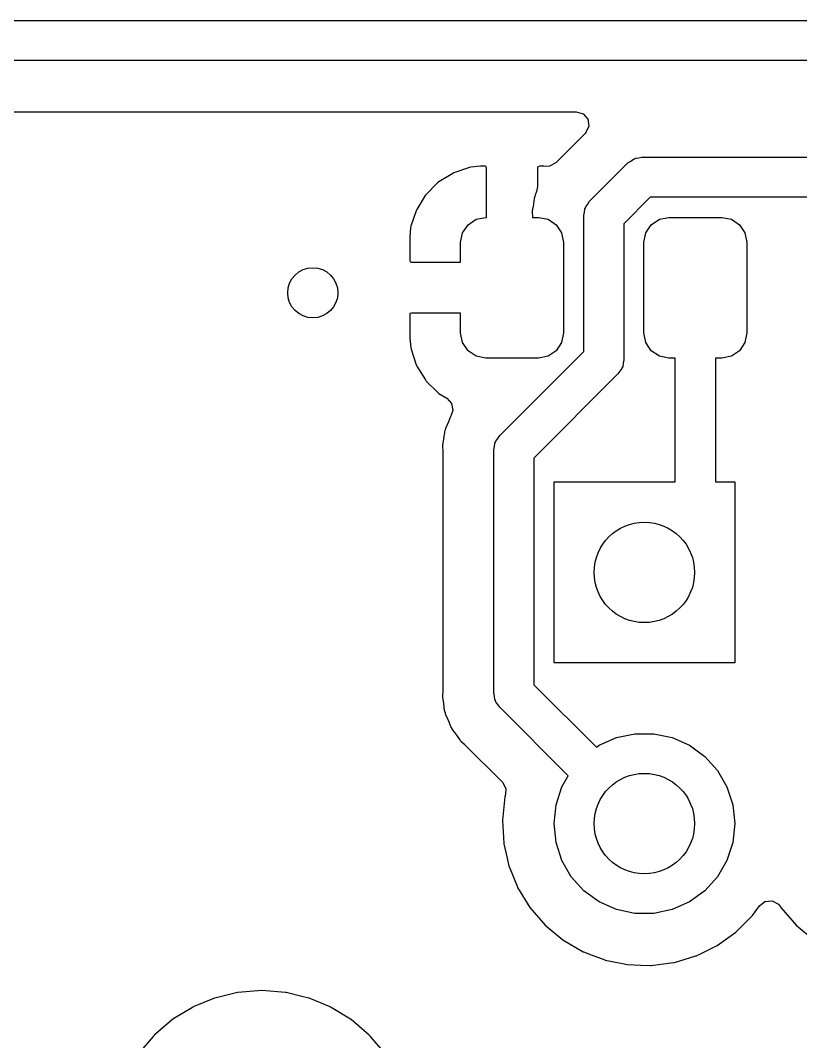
# Model space of a CAD drawing. Extents: x 83 to 135, y -230 to -45.
# Drawn here: x 100.47 to 108.24, y -120.28 to -110.12 of the extents above; entities that cross this region are included whole.
import ezdxf

# ---------------------------------------------------------------- set-up
doc = ezdxf.new("R2010")
doc.units = 0
doc.layers.add('BLACK', color=7, linetype='CONTINUOUS')

msp = doc.modelspace()

# ---------------------------------------------------------------- linework, layer by layer
at = {"layer": 'BLACK', "linetype": 'CONTINUOUS'}
for p, q in [((92.8733, -110.116), (117.683, -110.116)), ((117.6, -110.516), (92.7901, -110.516)), ((92.8151, -111.025), (106.002, -111.025)), ((106.002, -111.025), (106.07, -111.045)), ((106.07, -111.045), (106.116, -111.099)), ((106.127, -111.169), (106.097, -111.233)), ((106.116, -111.099), (106.127, -111.169)), ((106.091, -111.24), (105.797, -111.534)), ((106.097, -111.233), (106.091, -111.24)), ((106.581, -111.494), (106.591, -111.488)), ((106.591, -111.488), (106.624, -111.484)), ((106.624, -111.484), (106.656, -111.476)), ((106.656, -111.476), (108.629, -111.476)), ((104.938, -111.581), (104.784, -111.633)), ((104.951, -111.578), (104.938, -111.581)), ((105.047, -111.568), (104.951, -111.578)), ((105.053, -111.568), (105.047, -111.568)), ((105.095, -111.568), (105.053, -111.568)), ((105.103, -111.57), (105.095, -111.568)), ((105.105, -111.571), (105.103, -111.57)), ((105.109, -111.586), (105.105, -111.571)), ((105.109, -112.076), (105.109, -111.586)), ((105.619, -111.574), (105.617, -111.582)), ((105.617, -111.582), (105.617, -111.768)), ((105.62, -111.572), (105.619, -111.574)), ((105.635, -111.568), (105.62, -111.572)), ((105.673, -111.568), (105.635, -111.568)), ((105.679, -111.568), (105.673, -111.568)), ((105.695, -111.57), (105.679, -111.568)), ((105.735, -111.568), (105.695, -111.57)), ((105.797, -111.534), (105.735, -111.568)), ((106.135, -111.916), (106.515, -111.535)), ((106.515, -111.535), (106.544, -111.517)), ((106.544, -111.517), (106.57, -111.496)), ((106.57, -111.496), (106.581, -111.494)), ((104.771, -111.639), (104.633, -111.724)), ((104.784, -111.633), (104.771, -111.639)), ((104.621, -111.733), (104.507, -111.848)), ((104.633, -111.724), (104.621, -111.733)), ((105.617, -111.768), (105.606, -111.819)), ((104.498, -111.859), (104.413, -111.997)), ((104.507, -111.848), (104.498, -111.859)), ((105.584, -111.887), (105.576, -111.943)), ((105.585, -111.879), (105.584, -111.887)), ((105.584, -111.887), (105.584, -111.887)), ((105.587, -111.872), (105.585, -111.879)), ((105.588, -111.87), (105.587, -111.872)), ((105.593, -111.854), (105.588, -111.87)), ((105.594, -111.851), (105.593, -111.854)), ((105.595, -111.844), (105.594, -111.851)), ((105.606, -111.819), (105.595, -111.844)), ((106.739, -111.876), (106.476, -112.14)), ((108.546, -111.876), (106.739, -111.876)), ((104.413, -111.997), (104.407, -112.01)), ((105.575, -111.949), (105.564, -112.012)), ((105.576, -111.943), (105.575, -111.949)), ((106.083, -112.024), (106.087, -111.991)), ((106.087, -111.991), (106.093, -111.981)), ((106.093, -111.981), (106.096, -111.97)), ((106.096, -111.97), (106.117, -111.944)), ((106.117, -111.944), (106.135, -111.916)), ((104.407, -112.01), (104.355, -112.165)), ((104.924, -112.149), (105.005, -112.095)), ((105.005, -112.095), (105.1, -112.076)), ((105.1, -112.076), (105.109, -112.076)), ((105.564, -112.012), (105.564, -112.02)), ((105.564, -112.02), (105.564, -112.02)), ((105.564, -112.02), (105.567, -112.074)), ((105.567, -112.074), (105.567, -112.076)), ((105.567, -112.076), (105.625, -112.076)), ((105.625, -112.076), (105.721, -112.095)), ((105.721, -112.095), (105.802, -112.149)), ((106.076, -112.057), (106.083, -112.024)), ((106.076, -113.411), (106.076, -112.057)), ((106.749, -112.149), (106.83, -112.095)), ((106.83, -112.095), (106.925, -112.076)), ((106.925, -112.076), (107.45, -112.076)), ((107.45, -112.076), (107.546, -112.095)), ((107.546, -112.095), (107.627, -112.149)), ((104.352, -112.178), (104.343, -112.272)), ((104.355, -112.165), (104.352, -112.178)), ((104.87, -112.23), (104.924, -112.149)), ((105.802, -112.149), (105.856, -112.23)), ((106.476, -112.14), (106.476, -113.494)), ((106.695, -112.23), (106.749, -112.149)), ((107.627, -112.149), (107.681, -112.23)), ((104.343, -112.272), (104.343, -112.279)), ((104.343, -112.279), (104.343, -112.504)), ((104.85, -112.326), (104.87, -112.23)), ((105.856, -112.23), (105.875, -112.326)), ((106.675, -112.326), (106.695, -112.23)), ((107.681, -112.23), (107.7, -112.326)), ((104.85, -112.522), (104.85, -112.326)), ((105.875, -112.326), (105.875, -113.226)), ((106.675, -113.226), (106.675, -112.326)), ((107.7, -112.326), (107.7, -113.226)), ((104.343, -112.504), (104.347, -112.519)), ((104.347, -112.519), (104.348, -112.52)), ((104.348, -112.52), (104.356, -112.522)), ((104.356, -112.522), (104.85, -112.522)), ((104.344, -113.036), (104.343, -113.044)), ((104.343, -113.044), (104.343, -113.273)), ((104.345, -113.034), (104.344, -113.036)), ((104.361, -113.03), (104.345, -113.034)), ((104.85, -113.03), (104.361, -113.03)), ((104.85, -113.226), (104.85, -113.03)), ((104.343, -113.273), (104.343, -113.28)), ((104.343, -113.28), (104.353, -113.375)), ((104.87, -113.322), (104.85, -113.226)), ((104.924, -113.403), (104.87, -113.322)), ((105.856, -113.322), (105.802, -113.403)), ((105.875, -113.226), (105.856, -113.322)), ((106.695, -113.322), (106.675, -113.226)), ((106.749, -113.403), (106.695, -113.322)), ((107.681, -113.322), (107.627, -113.403)), ((107.7, -113.226), (107.681, -113.322)), ((104.353, -113.375), (104.356, -113.389)), ((104.356, -113.389), (104.407, -113.543)), ((105.005, -113.457), (104.924, -113.403)), ((105.239, -114.248), (106.076, -113.411)), ((105.802, -113.403), (105.721, -113.457)), ((106.83, -113.457), (106.749, -113.403)), ((107.627, -113.403), (107.546, -113.457)), ((105.1, -113.476), (105.005, -113.457)), ((105.625, -113.476), (105.1, -113.476)), ((105.721, -113.457), (105.625, -113.476)), ((106.476, -113.494), (106.468, -113.527)), ((106.925, -113.476), (106.83, -113.457)), ((106.988, -113.476), (106.925, -113.476)), ((106.988, -114.71), (106.988, -113.476)), ((107.45, -113.476), (107.388, -113.476)), ((107.388, -113.476), (107.388, -114.71)), ((107.546, -113.457), (107.45, -113.476)), ((104.407, -113.543), (104.413, -113.556)), ((104.413, -113.556), (104.499, -113.694)), ((106.435, -113.607), (106.417, -113.635)), ((106.456, -113.581), (106.435, -113.607)), ((106.459, -113.57), (106.456, -113.581)), ((106.465, -113.56), (106.459, -113.57)), ((106.468, -113.527), (106.465, -113.56)), ((104.499, -113.694), (104.508, -113.705)), ((104.508, -113.705), (104.622, -113.82)), ((106.417, -113.635), (105.58, -114.472)), ((104.622, -113.82), (104.634, -113.829)), ((104.634, -113.829), (104.712, -113.877)), ((104.712, -113.877), (104.76, -113.93)), ((104.76, -113.93), (104.771, -114)), ((104.771, -114), (104.757, -114.044)), ((104.726, -114.118), (104.699, -114.176)), ((104.728, -114.112), (104.726, -114.118)), ((104.749, -114.059), (104.728, -114.112)), ((104.751, -114.052), (104.749, -114.059)), ((104.749, -114.059), (104.749, -114.059)), ((104.756, -114.046), (104.751, -114.052)), ((104.757, -114.044), (104.756, -114.046)), ((104.688, -114.22), (104.681, -114.275)), ((104.689, -114.212), (104.688, -114.22)), ((104.688, -114.22), (104.688, -114.22)), ((104.692, -114.205), (104.689, -114.212)), ((104.693, -114.202), (104.692, -114.205)), ((104.697, -114.186), (104.693, -114.202)), ((104.698, -114.184), (104.697, -114.186)), ((104.699, -114.176), (104.698, -114.184)), ((104.68, -114.282), (104.668, -114.345)), ((104.681, -114.275), (104.68, -114.282)), ((105.188, -114.357), (105.192, -114.323)), ((105.192, -114.323), (105.198, -114.314)), ((105.198, -114.314), (105.2, -114.303)), ((105.2, -114.303), (105.221, -114.276)), ((105.221, -114.276), (105.239, -114.248)), ((104.668, -114.345), (104.669, -114.352)), ((104.669, -114.352), (104.669, -114.352)), ((104.669, -114.352), (104.672, -114.407)), ((104.672, -114.407), (104.672, -114.414)), ((104.672, -114.414), (104.672, -116.782)), ((105.18, -114.389), (105.188, -114.357)), ((105.18, -116.81), (105.18, -114.389)), ((105.58, -114.472), (105.58, -116.728)), ((105.78, -116.51), (105.78, -114.71)), ((105.78, -114.71), (106.988, -114.71)), ((107.388, -114.71), (107.58, -114.71)), ((107.58, -114.71), (107.58, -116.51)), ((107.58, -116.51), (105.78, -116.51)), ((105.58, -116.728), (106.203, -117.35)), ((104.669, -116.836), (104.668, -116.848)), ((104.668, -116.848), (104.669, -116.855)), ((104.672, -116.79), (104.669, -116.836)), ((104.669, -116.855), (104.669, -116.855)), ((104.669, -116.855), (104.679, -116.911)), ((104.672, -116.782), (104.672, -116.79)), ((105.188, -116.843), (105.18, -116.81)), ((105.192, -116.876), (105.188, -116.843)), ((105.198, -116.886), (105.192, -116.876)), ((104.679, -116.911), (104.68, -116.917)), ((104.68, -116.917), (104.687, -116.981)), ((104.687, -116.981), (104.69, -116.988)), ((105.2, -116.897), (105.198, -116.886)), ((105.221, -116.923), (105.2, -116.897)), ((105.239, -116.952), (105.221, -116.923)), ((105.921, -117.634), (105.239, -116.952)), ((104.69, -116.988), (104.691, -116.99)), ((104.691, -116.99), (104.695, -117.007)), ((104.695, -117.007), (104.696, -117.009)), ((104.696, -117.009), (104.697, -117.017)), ((104.697, -117.017), (104.7, -117.024)), ((104.7, -117.024), (104.723, -117.075)), ((104.723, -117.075), (104.725, -117.081)), ((104.725, -117.081), (104.748, -117.141)), ((104.748, -117.141), (104.752, -117.147)), ((104.752, -117.147), (104.754, -117.15)), ((104.754, -117.15), (104.762, -117.165)), ((104.762, -117.165), (104.763, -117.167)), ((104.763, -117.167), (104.766, -117.174)), ((104.766, -117.174), (104.773, -117.183)), ((104.773, -117.183), (104.805, -117.224)), ((104.805, -117.224), (104.809, -117.23)), ((104.809, -117.23), (104.841, -117.276)), ((104.841, -117.276), (104.841, -117.276)), ((104.841, -117.276), (104.845, -117.282)), ((104.845, -117.282), (104.851, -117.288)), ((106.23, -117.331), (106.402, -117.254)), ((106.402, -117.254), (106.586, -117.215)), ((106.586, -117.215), (106.774, -117.215)), ((106.774, -117.215), (106.958, -117.254)), ((106.958, -117.254), (107.13, -117.331)), ((104.851, -117.288), (104.851, -117.288)), ((104.851, -117.288), (104.892, -117.324)), ((104.892, -117.324), (104.897, -117.329)), ((104.897, -117.329), (105.266, -117.698)), ((106.203, -117.35), (106.23, -117.331)), ((107.13, -117.331), (107.282, -117.441)), ((107.282, -117.441), (107.408, -117.581)), ((107.408, -117.581), (107.502, -117.744)), ((105.858, -117.744), (105.921, -117.634)), ((105.266, -117.698), (105.3, -117.76)), ((105.3, -117.76), (105.298, -117.821)), ((105.8, -117.923), (105.858, -117.744)), ((107.502, -117.744), (107.56, -117.923)), ((105.292, -117.845), (105.267, -118.075)), ((105.298, -117.821), (105.292, -117.845)), ((105.78, -118.11), (105.8, -117.923)), ((107.56, -117.923), (107.58, -118.11)), ((105.267, -118.075), (105.267, -118.081)), ((105.267, -118.081), (105.267, -118.081)), ((105.267, -118.081), (105.274, -118.188)), ((105.274, -118.188), (105.28, -118.307)), ((105.8, -118.297), (105.78, -118.11)), ((107.58, -118.11), (107.56, -118.297)), ((105.858, -118.476), (105.8, -118.297)), ((107.56, -118.297), (107.502, -118.476)), ((105.28, -118.307), (105.282, -118.312)), ((105.282, -118.312), (105.282, -118.312)), ((105.282, -118.312), (105.314, -118.455)), ((105.314, -118.455), (105.331, -118.533)), ((105.952, -118.639), (105.858, -118.476)), ((107.502, -118.476), (107.408, -118.639)), ((105.331, -118.533), (105.333, -118.537)), ((105.333, -118.537), (105.333, -118.537)), ((105.333, -118.537), (105.413, -118.733)), ((106.078, -118.779), (105.952, -118.639)), ((107.408, -118.639), (107.282, -118.779)), ((105.413, -118.733), (105.418, -118.747)), ((105.418, -118.747), (105.54, -118.945)), ((106.23, -118.889), (106.078, -118.779)), ((107.282, -118.779), (107.13, -118.889)), ((106.402, -118.966), (106.23, -118.889)), ((107.13, -118.889), (106.958, -118.966)), ((107.825, -118.93), (107.881, -118.886)), ((107.881, -118.886), (107.952, -118.88)), ((107.952, -118.88), (108.015, -118.913)), ((105.54, -118.945), (105.691, -119.12)), ((106.586, -119.005), (106.402, -118.966)), ((106.774, -119.005), (106.586, -119.005)), ((106.958, -118.966), (106.774, -119.005)), ((107.756, -119.026), (107.825, -118.93)), ((108.015, -118.913), (108.035, -118.938)), ((108.035, -118.938), (108.037, -118.94)), ((108.037, -118.94), (108.037, -118.94)), ((108.037, -118.94), (108.04, -118.945)), ((108.04, -118.945), (108.191, -119.12)), ((107.592, -119.189), (107.756, -119.026)), ((105.691, -119.12), (105.869, -119.268)), ((107.404, -119.324), (107.592, -119.189)), ((108.191, -119.12), (108.369, -119.268)), ((105.869, -119.268), (106.069, -119.385)), ((106.069, -119.385), (106.074, -119.386)), ((106.074, -119.386), (106.074, -119.386)), ((106.074, -119.386), (106.149, -119.415)), ((106.149, -119.415), (106.286, -119.467)), ((107.196, -119.426), (107.238, -119.405)), ((107.238, -119.405), (107.399, -119.326)), ((107.399, -119.326), (107.404, -119.324)), ((107.399, -119.326), (107.399, -119.326)), ((106.286, -119.467), (106.291, -119.468)), ((106.291, -119.468), (106.291, -119.468)), ((106.291, -119.468), (106.344, -119.479)), ((106.344, -119.479), (106.513, -119.513)), ((106.513, -119.513), (106.643, -119.518)), ((106.643, -119.518), (106.739, -119.522)), ((106.739, -119.522), (106.739, -119.522)), ((106.739, -119.522), (106.744, -119.522)), ((106.744, -119.522), (106.749, -119.521)), ((106.749, -119.521), (106.843, -119.509)), ((106.749, -119.521), (106.749, -119.521)), ((106.843, -119.509), (106.974, -119.492)), ((106.974, -119.492), (106.979, -119.491)), ((106.979, -119.491), (107.191, -119.427)), ((106.979, -119.491), (106.979, -119.491)), ((107.191, -119.427), (107.196, -119.426)), ((102.483, -119.827), (102.402, -119.846)), ((102.628, -119.792), (102.483, -119.827)), ((102.633, -119.79), (102.628, -119.792)), ((102.628, -119.792), (102.628, -119.792)), ((102.87, -119.772), (102.633, -119.79)), ((103.107, -119.79), (102.87, -119.772)), ((103.112, -119.792), (103.107, -119.79)), ((103.257, -119.827), (103.112, -119.792)), ((103.112, -119.792), (103.112, -119.792)), ((103.338, -119.846), (103.257, -119.827)), ((102.398, -119.848), (102.188, -119.935)), ((102.402, -119.846), (102.398, -119.848)), ((102.398, -119.848), (102.398, -119.848)), ((103.342, -119.848), (103.338, -119.846)), ((103.552, -119.935), (103.342, -119.848)), ((103.342, -119.848), (103.342, -119.848)), ((102.179, -119.939), (101.985, -120.058)), ((102.183, -119.937), (102.179, -119.939)), ((102.188, -119.935), (102.183, -119.937)), ((102.188, -119.935), (102.188, -119.935)), ((103.557, -119.937), (103.552, -119.935)), ((103.552, -119.935), (103.552, -119.935)), ((103.561, -119.939), (103.557, -119.937)), ((103.755, -120.058), (103.561, -119.939)), ((101.981, -120.061), (101.8, -120.215)), ((101.985, -120.058), (101.981, -120.061)), ((101.985, -120.058), (101.985, -120.058)), ((103.759, -120.061), (103.755, -120.058)), ((103.755, -120.058), (103.755, -120.058)), ((103.94, -120.215), (103.759, -120.061)), ((101.787, -120.23), (101.646, -120.396)), ((101.797, -120.219), (101.787, -120.23)), ((101.8, -120.215), (101.797, -120.219)), ((103.943, -120.219), (103.94, -120.215)), ((103.953, -120.23), (103.943, -120.219)), ((104.094, -120.396), (103.953, -120.23))]:
    msp.add_line(p, q, dxfattribs=at)
at = {"layer": 'BLACK'}
for centre, radius in [((103.378, -112.827), 0.25), ((106.68, -115.61), 0.5), ((106.68, -118.11), 0.5)]:
    msp.add_circle(centre, radius, dxfattribs=at)

doc.saveas('drawing.dxf')
